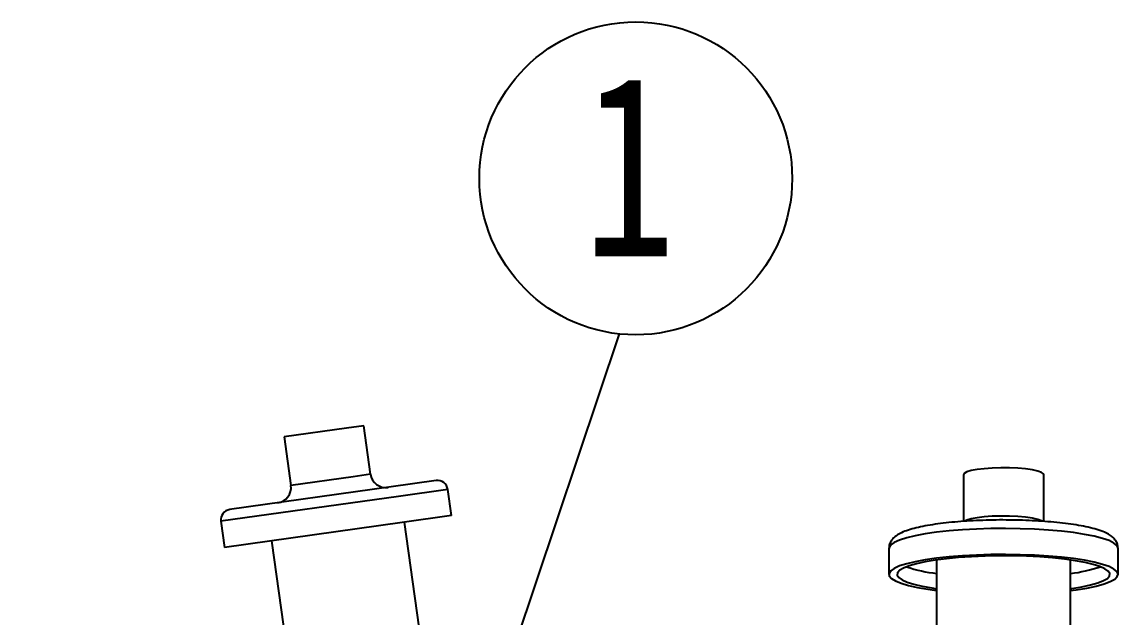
# Model space of a CAD drawing. Header units: millimetres. Extents: x 0 to 6631, y 0 to 4689.
# Drawn here: x 1018.3 to 1230.4, y 4070.3 to 4185.4 of the extents above; entities that cross this region are included whole.
import ezdxf

# ---------------------------------------------------------------- set-up
doc = ezdxf.new("R2010")
doc.units = ezdxf.units.MM
doc.header["$LTSCALE"] = 13
doc.layers.add('几何体', color=7, linetype='Continuous')
doc.layers.add('注释', color=2, linetype='Continuous')
doc.styles.add('SLDTEXTSTYLE0', font='hyswlongfangsong.ttf')
doc.styles.get("Standard").update_dxf_attribs({"font": 'gbenor.shx', "bigfont": 'gbcbig.shx'})
doc.dimstyles.new('SLDDIMSTYLE2', dxfattribs={"dimtxt": 0.18, "dimasz": 40.8, "dimexe": 0, "dimexo": 0.0625, "dimgap": 0, "dimtad": 0, "dimtih": 1, "dimtoh": 1, "dimdec": 0, "dimrnd": 1e-09, "dimzin": 0, "dimdsep": 46, "dimtxsty": 'Standard', "dimsah": 1, "dimcen": 0.09, "dimadec": 0, "dimazin": 0, "dimtfac": 40.8, "dimtdec": 0, "dimtofl": 0, "dimtmove": 0, "dimatfit": 3, "dimfxl": 1, "dimfrac": 2, "dimtolj": 1, "dimtzin": 0, "dimarcsym": 0})

msp = doc.modelspace()

# ---------------------------------------------------------------- linework, layer by layer
at = {"layer": '几何体'}
for p, q in [((1081.05, 4106.81), (1069, 4105.11)), ((1084.41, 4107.28), (1081.05, 4106.81)), ((1085.73, 4097.89), (1084.41, 4107.28)), ((1069, 4105.11), (1070.32, 4095.73)), ((1082.37, 4097.42), (1070.32, 4095.73)), ((1085.73, 4097.89), (1082.37, 4097.42)), ((1200.46, 4097.79), (1200.46, 4088.77)), ((1216.02, 4088.77), (1216.02, 4097.79)), ((1089.72, 4095.43), (1058.46, 4091.04)), ((1098.42, 4096.66), (1089.72, 4095.43)), ((1100.67, 4094.96), (1091.11, 4093.61)), ((1101.38, 4089.91), (1100.67, 4094.96)), ((1091.11, 4093.61), (1056.76, 4088.79)), ((1056.76, 4088.79), (1057.47, 4083.74)), ((1091.82, 4088.57), (1057.47, 4083.74)), ((1101.38, 4089.91), (1091.82, 4088.57)), ((1095.13, 4068.3), (1092.27, 4088.63)), ((1066.58, 4085.02), (1069.44, 4064.69)), ((1186.07, 4083.54), (1186.07, 4078.52)), ((1230.41, 4078.52), (1230.41, 4083.54)), ((1195.27, 4081.3), (1195.27, 4060.37)), ((1221.2, 4060.37), (1221.2, 4081.3))]:
    msp.add_line(p, q, dxfattribs=at)
at = {"layer": '几何体', "flags": 128}
for points in [[(1216.02, 4097.79), (1215.96, 4097.95), (1215.58, 4098.23), (1214.85, 4098.5), (1213.82, 4098.73), (1212.52, 4098.91), (1211.03, 4099.05), (1209.4, 4099.12), (1207.72, 4099.13), (1206.06, 4099.08), (1204.51, 4098.97), (1203.13, 4098.8), (1201.99, 4098.59), (1201.14, 4098.34), (1200.62, 4098.06), (1200.46, 4097.79)], [(1215.76, 4088.79), (1215.58, 4088.9), (1214.85, 4089.16), (1213.82, 4089.39), (1212.52, 4089.58), (1211.03, 4089.71), (1209.4, 4089.79), (1207.72, 4089.8), (1206.06, 4089.75), (1204.51, 4089.64), (1203.13, 4089.47), (1201.99, 4089.26), (1201.14, 4089.01), (1200.72, 4088.81)], [(1230.41, 4083.54), (1230.4, 4083.6), (1230.18, 4084.09), (1229.6, 4084.57), (1228.67, 4085.04), (1227.4, 4085.48), (1225.81, 4085.89), (1223.94, 4086.26), (1221.81, 4086.59), (1219.46, 4086.86), (1216.92, 4087.08), (1214.24, 4087.25), (1211.46, 4087.35), (1208.63, 4087.39), (1205.79, 4087.37), (1203, 4087.28), (1200.28, 4087.13), (1197.7, 4086.93), (1195.29, 4086.67), (1193.1, 4086.35), (1191.15, 4085.99), (1189.49, 4085.6), (1188.13, 4085.16), (1187.1, 4084.7), (1186.42, 4084.22), (1186.09, 4083.73), (1186.07, 4083.54)], [(1221.2, 4075.4), (1222.3, 4075.55), (1224.38, 4075.88), (1226.19, 4076.26), (1227.71, 4076.68), (1228.9, 4077.13), (1229.76, 4077.6), (1230.26, 4078.08), (1230.4, 4078.58), (1230.18, 4079.07), (1229.6, 4079.55), (1228.67, 4080.02), (1227.4, 4080.46), (1225.81, 4080.87), (1223.94, 4081.24), (1221.81, 4081.57), (1219.46, 4081.84), (1216.92, 4082.06), (1214.24, 4082.23), (1211.46, 4082.33), (1208.63, 4082.37), (1205.79, 4082.35), (1203, 4082.26), (1200.28, 4082.11), (1197.7, 4081.91), (1195.29, 4081.65), (1193.1, 4081.33), (1191.15, 4080.97), (1189.49, 4080.58), (1188.13, 4080.14), (1187.1, 4079.68), (1186.42, 4079.2), (1186.09, 4078.71), (1186.13, 4078.22), (1186.54, 4077.73), (1187.3, 4077.26), (1188.4, 4076.8), (1189.83, 4076.38), (1191.56, 4075.98), (1193.57, 4075.63), (1195.27, 4075.4)], [(1221.2, 4075.74), (1221.47, 4075.78), (1223.42, 4076.11), (1225.1, 4076.47), (1226.5, 4076.87), (1227.58, 4077.3), (1228.34, 4077.75), (1228.75, 4078.21), (1228.81, 4078.68), (1228.51, 4079.14), (1227.87, 4079.6), (1226.9, 4080.03), (1225.6, 4080.44), (1224.01, 4080.82), (1222.15, 4081.16), (1220.05, 4081.45), (1217.74, 4081.69), (1215.28, 4081.88), (1212.69, 4082.01), (1210.03, 4082.08), (1207.34, 4082.09), (1204.66, 4082.04), (1202.04, 4081.93), (1199.53, 4081.76), (1197.17, 4081.54), (1195, 4081.26), (1193.06, 4080.94), (1191.37, 4080.57), (1189.97, 4080.17), (1188.89, 4079.74), (1188.14, 4079.3), (1187.73, 4078.83), (1187.67, 4078.37), (1187.96, 4077.9), (1188.6, 4077.45), (1189.58, 4077.01), (1190.87, 4076.6), (1192.46, 4076.22), (1194.33, 4075.89), (1195.27, 4075.74)]]:
    msp.add_lwpolyline(points, dxfattribs=at)
at = {"layer": '几何体'}
for centre, radius, start, end in [((1088.69, 4098.31), 2.99, 188, 278), ((1098.7, 4094.68), 2, 8, 98), ((1067.35, 4095.31), 2.99, 278, 8), ((1058.74, 4089.06), 2, 98, 188), ((1198.55, 4106.77), 28.27, 251.2901, 263.3412), ((1217.93, 4106.76), 28.25, 276.6548, 288.714)]:
    msp.add_arc(centre, radius, start, end, dxfattribs=at)
for points, knots in [([(1209.61, 4089.03), (1209.31, 4089.03), (1208.17, 4089.05), (1206.15, 4089.03), (1203.61, 4088.96), (1201.14, 4088.83), (1198.77, 4088.65), (1196.53, 4088.42), (1194.46, 4088.13), (1192.58, 4087.8), (1190.9, 4087.42), (1189.43, 4086.98), (1188.23, 4086.48), (1187.35, 4085.94), (1186.69, 4085.32), (1186.26, 4084.61), (1186.04, 4083.96), (1186.08, 4083.61), (1186.09, 4083.54)], [0, 0, 0, 0, 0.025792, 0.100143, 0.174507, 0.248928, 0.323473, 0.398226, 0.473316, 0.548951, 0.625502, 0.703709, 0.785229, 0.855224, 0.904451, 0.948532, 0.990427, 1, 1, 1, 1]), ([(1230.38, 4083.58), (1230.37, 4083.84), (1230.33, 4084.39), (1229.93, 4085.11), (1229.41, 4085.7), (1228.7, 4086.22), (1227.72, 4086.72), (1226.38, 4087.2), (1224.7, 4087.63), (1222.83, 4088), (1220.79, 4088.31), (1218.6, 4088.56), (1216.26, 4088.77), (1213.81, 4088.91), (1211.58, 4089), (1210.17, 4089.02), (1209.61, 4089.03)], [0, 0, 0, 0, 0.040379, 0.086538, 0.13501, 0.192233, 0.266999, 0.36156, 0.451591, 0.537078, 0.620473, 0.702798, 0.784523, 0.865892, 0.947053, 1, 1, 1, 1])]:
    msp.add_open_spline(points, degree=3, knots=knots, dxfattribs=at)
at = {"layer": '注释'}
msp.add_circle((1137.06, 4155.14), 30.27, dxfattribs=at)

# ---------------------------------------------------------------- texts
at = {"layer": '注释', "insert": (1135.85, 4175.08), "char_height": 35, "attachment_point": 2, "style": 'SLDTEXTSTYLE0'}
msp.add_mtext('1', dxfattribs=at)

# ---------------------------------------------------------------- leaders
at = {"layer": '注释'}
for points in [[(1077.98, 3692.45), (909.5, 4126.5)], [(1093.83, 4005.64), (1133.92, 4125.03)]]:
    msp.add_leader(points, dimstyle='SLDDIMSTYLE2', dxfattribs=at)

doc.saveas('drawing.dxf')
